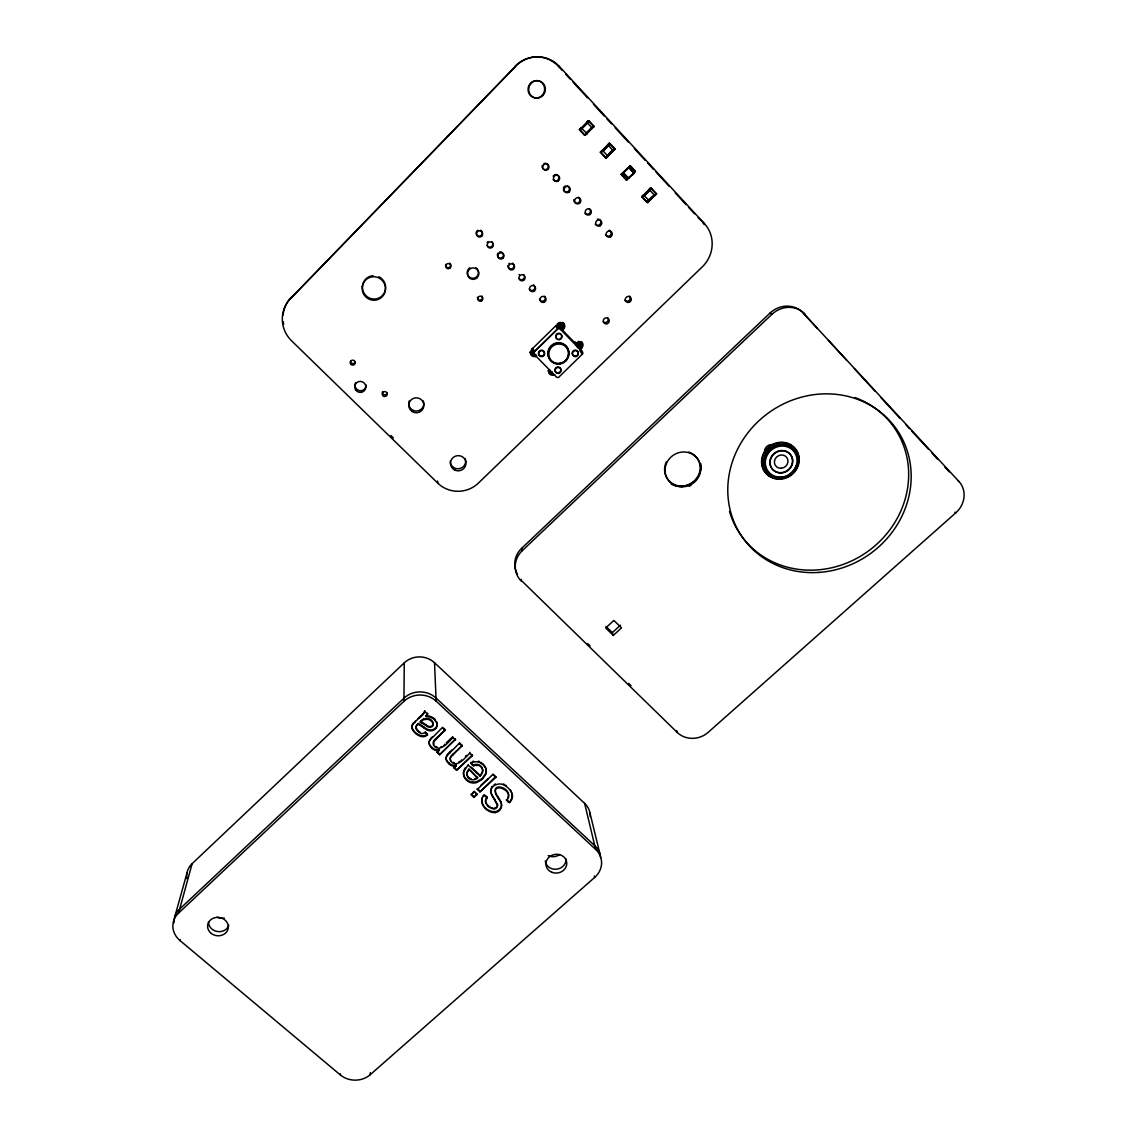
<?xml version="1.0" encoding="UTF-8"?>
<svg xmlns="http://www.w3.org/2000/svg" width="1137" height="1137" viewBox="0 0 1137 1137"><rect width="100%" height="100%" fill="white"/><g stroke="black" fill="none" stroke-linecap="round" stroke-linejoin="round"><path stroke-width="1.5" d="M584.631 803.376L595.66 849.424A22.015 19.755 -9.6 0 1 594.665 877.437L370.207 1074.707A21.162 18.263 0.7 0 1 340.375 1074.962L180.001 940.541A21.944 19.343 8.2 0 1 178.566 913.11L403.933 701.316L404.26 662.857A21.333 19.983 -1.3 0 1 434.519 662.743L584.631 803.376A20.722 18.775 -9.8 0 1 590.245 816.693M577.312 342.578C575.123 344.838 580.282 351.873 581.789 348.007C579.003 347.226 583.608 342.564 579.6 344.34M581.789 347.865L577.98 343.374L578.591 341.327L581.405 344.241M370.207 1074.707L370.292 1072.688M432.6 725.235L433.211 723.018A6.552 6.083 -1.9 0 0 424.556 718.797M340.375 1074.962L340.446 1073.811M559.745 324.443C569.779 333.596 556.959 326.49 560.427 322.496M580.14 345.435L579.515 347.524L582.343 351.859A1.819 1.762 -43.9 0 1 582.258 354.389L580.112 350.878M563.256 325.466L562.573 327.428L559.731 324.571M578.96 345.037L577.866 346.43M550.99 373.675L548.19 370.69C551.459 369.184 551.999 377.669 554.728 374.599M531.235 351.035L534.177 353.962M180.001 940.541L180.214 939.773M178.566 913.11L192.125 863.665L404.26 662.857M186.98 873.003L174.728 916.962M563.483 329.034C560.285 333.937 559.674 322.069 557.471 324.031M482.187 797.733C479.97 803.76 485.073 809.828 490.488 811.875A8.343 7.604 -5.8 0 0 495.064 812.458M507.685 797.819C513.057 788.396 491.042 781.147 495.888 793.583A38.317 35.062 -8.3 0 0 496.471 794.55L497.48 796.17M290.503 298.605L515.558 66.344A32.433 30.827 -79.5 0 1 559.418 66.486L704.485 223.705A31.012 29.463 -56.2 0 1 702.268 266.882L478.421 483.069A28.866 28.183 -9 0 1 437.773 483.14L291.569 340.802A30.116 29.463 47.9 0 1 290.503 298.605L515.558 66.344M491.568 787.401L490.758 790.442L491.411 794.251A9.92 9.068 -6.4 0 0 491.738 795.033L492.15 795.857A51.535 47.171 -8.8 0 0 493.955 798.814L497.565 805.536A3.837 3.496 -5.8 0 1 493.486 809.061L488.896 807.099A17.965 16.401 -6.3 0 1 487.958 806.261L485.741 802.949A5.586 5.088 -5.7 0 1 486.309 799.254L487.247 797.932L486.423 796.468M481.548 773.387L482.045 772.449A6.708 6.168 -5 0 0 482.6 770.261M482.699 796.682L483.58 795.445M491.696 787.159L492.335 786.278M465.204 767.916L463.981 770.246A9.423 8.641 -4.8 0 0 463.541 772.137A9.935 9.11 -4.9 0 0 463.498 773.089A9.267 8.499 -4.8 0 0 464.82 777.424L466.085 778.959A13.004 11.938 -5 0 0 467.293 780.01L468.586 780.877A9.48 8.698 -4.9 0 0 472.893 782.128M481.335 773.7L480.112 776.145L482.145 773.302A6.723 6.168 -5 0 0 482.685 771.113A6.353 5.841 -5.1 0 0 481.05 767.034C478.251 762.955 472.566 768.228 471.002 763.154L470.917 762.302M497.466 804.655L493.842 797.932A51.463 47.129 -8.8 0 1 492.051 794.99L491.639 794.152A9.906 9.053 -6.4 0 1 491.312 793.37C488.825 786.363 498.617 781.631 504.089 785.141C507.756 787.003 510.982 790.229 512.176 794.223C513.881 798.046 508.822 806.559 507.017 799.936C515.132 790.741 491.17 781.034 495.988 794.45A38.36 35.105 -8.3 0 0 496.571 795.431L498.361 798.245A42.836 38.942 -3.9 0 1 500.65 802.068L501.047 803.063M487.148 797.051L486.195 798.359A5.571 5.088 -5.7 0 0 485.613 802.068M423.234 713.453L422.879 713.837A43.121 40.278 1 0 1 421.614 715.145L421.301 715.457M484.22 794.749C479.075 800.349 483.538 808.848 490.388 810.979A8.329 7.604 -5.8 0 0 494.965 811.548M581.433 128.225L586.791 122.81M582.158 128.453L587.545 123.023M586.024 133.143L591.382 127.742M586.763 133.413L592.15 127.984M602.383 150.752L607.741 145.38M602.866 150.724L600.265 152.173L602.056 150.397L602.994 150.894M603.193 151.079L608.565 145.692M609.062 153.495L612.274 150.283M608.196 154.76L612.473 150.468M607.257 155.996L605.481 157.773L606.305 158.142L608.082 156.352M607.755 155.996L613.127 150.61M621.214 174.288L630.182 165.874L621.243 174.288L626.586 180.172L621.413 174.615M622.124 174.757L623.289 173.591L627.368 178.097M634.162 173.378L628.775 167.281L634.162 173.378L628.136 178.623L622.977 173.051L630.253 166.67L629.614 165.959M623.616 173.748L622.451 174.913L621.47 174.06M629.429 167.978L630.623 166.826L629.983 166.13M627.496 177.926L626.359 179.106M633.295 172.156L634.474 170.991L635.142 171.701M628.96 177.301L626.373 179.831L635.384 171.474L629.813 165.718M559.503 327.513L560.612 326.063M643.727 195.237L649.071 189.964M644.381 195.393L642.59 197.17L641.623 196.644L643.4 194.882L649.383 200.766M644.508 195.564L649.881 190.263L654.756 195.479M652.666 196.019L648.388 200.24L649.511 200.936L647.735 202.699L646.74 202.144L648.516 200.396M649.184 200.581L654.557 195.28M509.404 802.793L511.892 797.89L512.247 794.322M532.741 348.391L534.291 351.873A1.805 1.762 -43 0 0 534.234 354.403L532.684 350.878A1.791 1.748 -43.9 0 1 532.741 348.391L555.766 325.807A1.805 1.748 -49.2 0 1 558.281 325.807L560.584 328.181M534.433 350.836L533.182 352.072L531.306 350.153M534.248 351.774L557.571 328.934M534.291 351.873L557.627 329.019A1.819 1.777 -48.5 0 1 560.157 329.019L582.343 351.859M532.429 353.749C534.02 353.749 533.921 349.585 531.334 351.077M579.017 343.431L577.752 344.667L578.321 345.577L580.097 345.321M582.201 354.289L558.949 377.015A1.805 1.748 -38.8 0 1 556.434 377.015L534.191 354.303M533.608 352.882L536.565 355.725L535.328 356.663M420.946 715.798L420.193 716.523M517.363 574.171A22.612 21.546 -14.7 0 1 521.613 548.361L770.005 313.087A24.332 22.726 -46.6 0 1 803.262 313.087L958.96 481.491A23.664 21.333 -36.9 0 1 955.734 512.886L708.152 732.356A22.115 20.182 -18.7 0 1 677.297 732.498L521.386 580.51M521.599 581.462A22.726 21.646 -14.7 0 1 522.181 550.734L771.881 314.338A24.46 22.839 -46.5 0 1 805.309 314.352M419.78 716.921L414.465 722.706A20.338 18.817 -2.1 0 0 413.086 724.17L412.93 723.573M418.899 718.556L421.628 715.94A43.178 40.321 1 0 0 422.907 714.633L423.248 714.249A6.822 6.353 -1.2 0 0 423.604 713.794A8.599 8.002 -1.1 0 0 424.726 711.506L424.712 710.71M443.629 728.22L445.306 729.769L435.613 738.78C433.524 740.244 432.33 743.086 433.709 745.417C439.45 753.66 449.612 741.125 452.867 737.529L452.81 736.719M445.306 729.769L434.021 741.324L433.765 744.721M417.762 718.811L418.658 717.973M458.978 743.555L459.59 742.987L462.262 745.46L450.948 756.119L450.11 758.18L450.806 760.454M551.985 371.614L550.791 372.467M420.32 722.322L421.287 720.602L420.32 722.322L421.429 722.819M432.586 736.605L431.975 738.027A20.565 18.959 -3.2 0 0 430.525 739.562M462.262 745.46L452.625 755.252C450.735 756.617 449.172 759.345 450.948 761.435C457.088 768.939 466.227 756.389 469.794 753.191L469.723 752.353M432.842 737.217L442.62 727.282M452.242 749.78L448.93 752.85A20.466 18.817 -4.3 0 0 447.481 754.371M459.59 742.987L448.987 753.689A20.494 18.832 -4.3 0 0 447.523 755.21M444.638 744.266L444.141 745.602M446.272 742.759L452.27 737.217M437.176 752.538L439.408 749.61L437.176 752.538L439.593 754.755L455.496 739.192L439.593 754.755M461.551 759.871L461.068 761.207M465.36 756.361L466.454 755.366M454.118 768.1L456.321 765.173L454.118 768.1L456.52 770.303L472.452 755.664L471.883 754.357M456.52 770.303L472.381 754.826M613.326 635.398L605.708 627.951L613.881 620.432L621.498 627.894L613.326 635.398L612.331 632.641L620.461 625.179M475.195 792.077L477.028 794.564L473.944 797.378L471.301 794.962L473.276 792.205M480.923 785.226L488.27 778.532M471.301 794.962L474.314 791.267M494.041 774.865L495.903 777.353L479.97 791.878L477.341 789.448L493.174 774.055M473.944 797.378L476.943 793.683M479.97 791.878L495.803 776.5M429.573 729.883A9.352 8.684 -2.2 0 1 426.745 728.902A19.812 18.419 -2.7 0 1 425.181 727.936L423.945 727.069A45.466 41.856 0.2 0 0 419.056 723.871L418.189 723.502L416.028 726.159A2.615 2.43 -1.3 0 0 415.9 727.012A4.377 4.065 -1.4 0 0 416.17 728.149L416.654 729.073M418.189 723.502L416.028 726.969A2.629 2.43 -1.3 0 0 415.915 727.822A4.377 4.065 -1.4 0 0 416.185 728.959L417.833 731.276A11.839 10.986 -1.9 0 0 419.468 732.626L421.173 733.408A3.596 3.326 -1.6 0 0 422.609 733.479L424.499 732.924A10.574 9.807 -1.4 0 0 425.281 732.526L425.266 731.716M468.359 764.519L464.052 771.099A9.437 8.655 -4.8 0 0 463.612 772.989A9.949 9.124 -4.9 0 0 463.569 773.942A9.267 8.513 -4.8 0 0 464.891 778.291L466.156 779.811A13.019 11.953 -5 0 0 467.364 780.877L468.657 781.744A9.494 8.712 -4.9 0 0 472.978 782.995A10.091 9.267 -4.9 0 0 474.015 783.009A9.636 8.84 -4.9 0 0 476.659 782.554L481.278 780.039A20.452 18.803 -4.6 0 0 482.756 778.731L485.869 774.169A9.352 8.584 -5.1 0 0 485.371 767.688L483.467 765.187A15.278 14.014 -4.8 0 0 482.358 764.192L480.951 763.197M467.776 776.301A5.841 5.358 -4.8 0 1 466.881 773.132L466.923 772.819A5.273 4.846 -4.8 0 1 467.406 771.284A10.446 9.579 -5 0 1 468.941 769.138L477.099 777.594A6.524 5.983 -4.8 0 1 474.797 778.76M477.654 777.182L477.185 778.461A6.538 5.998 -4.8 0 1 468.33 778.021M459.888 761.321L458.822 762.06M494.069 784.715L495.362 783.99M431.676 726.06L430.34 726.515M427.114 733.962C424.03 738.695 414.806 733.99 412.617 728.916A6.381 5.912 -1.3 0 1 411.864 725.903M427.54 734.474C423.788 739.817 415.019 734.729 412.617 729.727M441.909 746.483L440.559 747.151M424.087 718.612L423.731 718.783A12.024 11.143 -2.1 0 0 421.315 720.616M424.101 719.408L423.746 719.579A12.038 11.157 -2.2 0 0 421.33 721.427M473.404 766.011C474.186 763.439 479.26 764.021 480.951 766.196A6.353 5.827 -5.1 0 1 482.614 770.261M558.75 322.78L560.385 322.439L563.241 325.509M561.579 325.694L563.227 325.367M439.408 749.61L437.29 749.78A7.618 7.035 -2.6 0 1 434.377 749.141L432.159 747.762M439.45 750.448L437.333 750.619A7.618 7.035 -2.6 0 1 434.405 749.965L432.188 748.601M456.321 765.173L454.217 765.343A7.589 6.978 -3.7 0 1 451.304 764.704L449.115 763.339M456.378 766.025L454.26 766.196A7.589 6.993 -3.7 0 1 451.346 765.556L449.158 764.192M532.898 355.213L534.461 354.986L535.2 356.648L531.604 352.086L534.475 355L531.548 352.072L530.069 352.314L532.869 355.213L529.998 352.157M575.549 342.692L574.952 341.782M514.976 66.372A32.262 30.671 -79.6 0 1 558.594 66.5L559.418 66.486M492.861 808.208L491.482 807.867M429.132 726.458L427.924 726.003M437.304 747.251L435.542 746.455M454.231 762.828L452.952 762.316M581.291 128.04L586.962 133.597L586.209 133.342L592.292 128.154L587.403 122.853M586.351 133.512L587.104 133.768L584.574 135.303M607.599 145.209L608.38 145.508M614.392 148.848L615.259 149.174L612.616 150.638M420.306 721.526L421.415 722.009A37.052 34.167 -0.3 0 1 425.721 724.667C426.588 728.121 433.709 728.405 433.24 723.828M503.321 783.99L504.302 784.416M630.339 165.718L635.171 171.147M634.105 170.834L635.356 171.46M418.203 724.297L419.041 724.71A45.523 41.898 0.2 0 1 423.93 727.922L425.195 728.746A19.841 18.434 -2.7 0 0 426.759 729.727M648.943 189.794L649.881 190.263M655.651 193.361L656.674 193.873L654.884 195.635L653.86 195.123M626.97 179.774L625.961 178.907M653.732 194.967L654.685 195.45M698.118 217.679L704.485 223.705M420.122 732.185L419.468 731.802A11.825 10.972 -1.9 0 1 417.833 730.466L416.81 729.3M490.615 807.469L488.796 806.204A17.95 16.387 -6.3 0 1 487.858 805.366L486.266 803.418M427.043 725.491L425.977 724.809M480.866 762.358L481.576 762.813M505.567 785.141L506.477 785.781M770.005 313.087L771.881 314.338M957.937 480.724L958.96 481.491M506.576 799.808L509.291 801.912M484.959 795.317L486.053 796.184M484.319 795.616L487.247 797.932M954.881 512.19L955.734 512.886M471.23 794.081L473.859 796.497M437.148 751.699L439.564 753.916M454.061 767.248L456.449 769.451M479.885 790.997L477.256 788.581L477.341 789.448M474.385 792.134L477.028 794.564M471.272 767.219L477.838 773.274M478.563 773.942L480.027 775.278M468.43 765.372L480.112 776.145M468.927 769.138L477.739 778.035M424.741 711.506L427.569 714.121A8.272 7.689 -1.4 0 1 426.119 716.452A13.246 12.265 -1.8 0 1 435.158 720.176M442.663 728.092L445.349 730.579M452.867 737.529L455.553 740.016M459.661 743.811L462.333 746.284M469.794 753.191L472.452 755.664M493.273 774.922L495.903 777.353M403.933 701.316A22.712 21.106 -1.4 0 1 436.153 701.174L595.66 849.424M587.63 643.57L590.075 645.93M628.647 683.365L631.035 685.682M390.844 435.471L393.374 437.944M606.021 626.473L612.331 632.641M548.261 370.861L551.09 373.732L552.696 373.561L553.534 375.324M577.212 342.422L580.808 346.145M577.98 343.374L580.808 346.273M557.841 324.144L559.717 326.077M557.386 324.002L560.299 326.944M575.493 342.663L578.406 345.591M562.73 330.384L580.197 348.377A1.791 1.734 -44.6 0 1 580.211 350.779M468.472 777.893L468.259 777.651A5.841 5.358 -4.8 0 1 466.952 773.999L466.994 773.672A5.287 4.846 -4.8 0 1 467.478 772.137A10.46 9.593 -5 0 1 469.012 770.005M603.051 150.923L607.954 156.181M623.744 172.995L628.932 178.58M623.104 173.734L626.984 177.898M621.598 174.458L626.771 180.03M584.375 135.118L579.458 129.831L588.397 120.82L593.301 126.122M605.282 157.588L600.407 152.344L609.333 143.404L614.207 148.663M646.541 201.945L641.751 196.8L650.662 188.003L655.452 193.176M629.614 167.835L633.48 172.014M608.437 145.522L613.326 150.809M558.594 66.5L562.204 70.423M565.814 74.331L570.618 79.533M573.034 82.148L587.459 97.782M593.471 104.306L604.301 116.031M606.703 118.632L611.521 123.848M615.131 127.756L628.349 142.097M634.375 148.606L645.191 160.345M647.593 162.946L653.619 169.47M656.021 172.071L669.252 186.411M675.264 192.92L686.094 204.646M688.496 207.261L694.508 213.77M803.262 313.087L817.489 328.579M828.39 340.418L846.781 360.429M854.328 368.63L875.035 391.156M881.033 397.666L900.063 418.373M905.976 424.797L909.515 428.649M911.874 431.207L928.318 449.101M931.814 452.91L937.655 459.249M944.634 466.838L949.267 471.883M434.974 720.346L436.665 722.805A6.225 5.77 -2.2 0 1 437.105 724.667A6.069 5.628 -2.2 0 1 435.698 728.561M471.23 762.657L473.319 765.158M426.119 732.754L426.972 733.791M425.281 732.526L427.569 735.298M510.328 789.76L512.19 793.996M497.736 796.554L498.361 798.245M485.03 766.423L483.367 764.348A15.25 13.999 -4.8 0 0 482.614 763.638M558.281 325.807L560.157 329.019M555.766 325.807L557.627 329.019M436.324 721.384L436.622 721.995A6.225 5.77 -2.2 0 1 437.077 723.857A6.055 5.614 -2.2 0 1 435.67 727.751A6.367 5.912 -2.2 0 1 429.559 729.926M486.11 803.148L485.655 802.068M500.848 801.955L500.507 801.187A42.794 38.914 -3.9 0 0 498.233 797.378M676.487 730.508L677.297 732.498M589.932 812.827L600.35 855.578M521.613 548.361L522.181 550.734M594.338 875.987L594.665 877.437M521.116 579.245L521.314 580.197M506.391 799.666L506.505 800.562M494.766 799.311L494.879 800.206M437.631 481.05L437.773 483.14M452.569 754.414L452.625 755.252M449.783 752.04L449.84 752.879M434.519 662.743L436.153 701.174M435.613 738.78L435.642 739.59M427.54 713.325L427.569 714.121M426.133 716.466L426.119 715.67A13.232 12.251 -1.8 0 1 435.13 719.366M423.945 727.069L423.959 727.879M415.275 721.128L415.289 721.924M764.675 453.009A6.779 6.325 -36.9 0 1 773.515 444.851M765.897 468.131A16.202 15.094 -36.4 0 1 769.209 450.167A16.202 15.094 -36.4 0 1 787.458 446.329M784.601 476.758A17.382 16.174 -36.4 0 1 764.078 465.971A17.382 16.174 -36.4 0 1 776.557 445.093A17.382 16.174 -36.4 0 1 797.051 455.923M796.895 464.365A17.382 16.174 -36.4 0 1 789.206 474.626M854.825 397.495A93.646 86.455 -35.8 0 1 876.883 544.097A93.646 86.455 -35.8 0 1 729.499 511.408M690.998 485.371A19.841 18.789 -32.8 0 1 689.249 486.195M700.776 463.541A19.784 18.732 -32.8 0 1 692.291 482.728A19.784 18.732 -32.8 0 1 671.299 484.092M688.624 452.071A18.093 17.126 -32.8 0 1 698.871 474.484A18.093 17.126 -32.8 0 1 675.094 484.902A18.093 17.126 -32.8 0 1 666.381 461.835M283.653 324.002A29.96 29.32 48.2 0 1 283.255 321.814M283.085 315.162A29.96 29.32 48.2 0 1 291.129 297.411M702.922 222.895A30.841 29.306 -56.4 0 1 704.357 224.572M465.26 458.595A7.76 7.575 -9.1 0 1 459.305 468.7A7.76 7.575 -9.1 0 1 450.224 461.267M553.79 374.613A3.255 3.169 -39.3 0 1 549.725 369.809M551.985 373.476A3.24 3.155 -39.6 0 1 548.645 372.097M536.394 355.227A3.269 3.198 -43 0 1 530.922 354.744A3.269 3.198 -43 0 1 533.921 350.054M534.887 354.531A3.255 3.184 -43.3 0 1 530.467 353.564M531.519 349.13A3.255 3.184 -43.3 0 1 532.812 348.647M423.348 400.963A7.561 7.462 2.6 0 1 416.284 411.04A7.561 7.462 2.6 0 1 409.192 400.977M581.575 341.612A3.269 3.169 -45.7 0 1 579.415 346.714A3.269 3.169 -45.7 0 1 575.876 342.635M607.698 317.777A3.041 2.942 -49.5 0 1 603.207 321.842M558.921 328.11A3.297 3.212 -49.3 0 1 560.086 323.292A3.297 3.212 -49.3 0 1 564.648 325.011A3.297 3.212 -49.3 0 1 562.175 329.346M562.957 322.368A3.283 3.198 -49.6 0 1 562.246 327.683M560.015 327.996A3.283 3.198 -49.6 0 1 557.869 323.476M629.344 296.117A3.07 2.956 -52.1 0 1 629.102 300.481A3.07 2.956 -52.1 0 1 624.81 300.239M544.623 296.231A3.056 2.985 -56.4 0 1 543.784 300.822A3.056 2.985 -56.4 0 1 539.478 299.273M533.409 284.804A3.056 2.999 -59.7 0 1 533.992 289.622A3.056 2.999 -59.7 0 1 529.245 288.926M523.631 274.529A3.07 2.999 -63.3 0 1 523.39 278.991A3.07 2.999 -63.3 0 1 519.012 278.522M519.069 274.856A3.07 2.999 -63.3 0 1 519.367 274.529M609.105 230.257A3.127 3.013 -61.5 0 1 610.441 235.188A3.127 3.013 -61.5 0 1 605.424 234.719M597.422 219.143A3.141 3.013 -63.5 0 1 600.691 221.289A3.141 3.013 -63.5 0 1 599.071 224.998A3.141 3.013 -63.5 0 1 595.262 224.088M589.236 208.682A3.141 3.027 -65.7 0 1 589.506 213.315A3.141 3.027 -65.7 0 1 584.972 213.216M387.291 392.89A2.473 2.445 17.2 0 1 384.278 394.752A2.473 2.445 17.2 0 1 382.487 391.682M366.071 384.889A5.557 5.486 25.7 0 1 359.42 390.645A5.557 5.486 25.7 0 1 355.639 382.643M355.298 362.149A2.501 2.473 34.9 0 1 350.523 360.941M482.045 296.146A2.544 2.516 -65.8 0 1 480.51 299.969A2.544 2.516 -65.8 0 1 477.412 297.325M475.948 267.749A5.728 5.642 -74.3 0 1 477.085 276.305A5.728 5.642 -74.3 0 1 468.543 276.305A5.728 5.642 -74.3 0 1 469.837 267.735M449.811 263.173A2.572 2.53 -83.6 0 1 450.266 266.499A2.572 2.53 -83.6 0 1 447.083 267.451A2.572 2.53 -83.6 0 1 445.718 264.395M378.749 276.717A11.725 11.569 65.7 0 1 382.302 295.634A11.725 11.569 65.7 0 1 363.527 292.209A11.725 11.569 65.7 0 1 373.092 275.68M512.46 263.159A3.084 3.013 -67.1 0 1 513.753 266.996A3.084 3.013 -67.1 0 1 510.129 268.815A3.084 3.013 -67.1 0 1 507.983 265.418M508.864 263.685A3.084 3.013 -67.1 0 1 509.376 263.272M499.612 252.016A3.084 3.027 -71 0 1 501.914 252.272M502.739 252.954A3.084 3.027 -71 0 1 502.483 257.204A3.084 3.027 -71 0 1 498.304 257.204A3.084 3.027 -71 0 1 498.162 252.954M491.696 241.57A3.098 3.027 -74.8 0 1 491.795 246.388A3.098 3.027 -74.8 0 1 487.162 245.521M487.19 242.565A3.098 3.027 -74.8 0 1 488.043 241.57M480.496 230.242A3.113 3.041 -78.4 0 1 481.591 234.989A3.113 3.041 -78.4 0 1 476.801 234.989A3.113 3.041 -78.4 0 1 477.966 230.242M578.207 197.227A3.155 3.041 -67.8 0 1 579.728 201.107A3.155 3.041 -67.8 0 1 576.061 203.125A3.155 3.041 -67.8 0 1 573.858 199.629M567.292 185.9A3.169 3.056 -70 0 1 568.457 191.158A3.169 3.056 -70 0 1 563.383 189.808M563.369 188.259A3.169 3.056 -70 0 1 565.558 185.9M554.373 174.942A3.184 3.056 -72.1 0 1 558.48 176.15A3.184 3.056 -72.1 0 1 557.315 180.442A3.184 3.056 -72.1 0 1 553.165 179.433M553.122 176.207A3.184 3.056 -72.1 0 1 553.506 175.652M543.955 163.586A3.184 3.07 -74.2 0 1 547.835 164.837A3.184 3.07 -74.2 0 1 547.025 168.987A3.184 3.07 -74.2 0 1 542.946 168.731M542.349 167.807A3.184 3.07 -74.2 0 1 542.321 165.362M574.839 356.094A3.013 2.942 -43.9 0 1 572.167 352.982A3.013 2.942 -43.9 0 1 575.294 350.153A3.013 2.942 -43.9 0 1 578.122 353.124M577.909 354.161A3.013 2.942 -43.9 0 1 575.905 355.98M557.798 339.11A3.027 2.956 -47.2 0 1 556.235 334.619A3.027 2.956 -47.2 0 1 561.024 334.278A3.027 2.956 -47.2 0 1 559.887 338.954M600.62 857.596A21.916 19.67 -9.6 0 0 594.765 845.672L436.025 698.033A22.612 21.006 -1.4 0 0 403.962 698.175L179.674 909.088A21.83 19.272 8.2 0 0 174.004 922.832M228.821 925.234A10.361 9.153 7.3 0 1 217.139 931.501A10.361 9.153 7.3 0 1 208.54 921.652M565.999 858.876A10.404 9.352 -8.5 0 1 556.462 869.208A10.404 9.352 -8.5 0 1 545.291 860.936M501.062 802.139A7.902 7.206 -5.8 0 1 495.021 811.861M497.58 804.655A3.823 3.496 -5.8 0 1 496.372 807.185M495.419 807.796A3.823 3.496 -5.8 0 1 494.112 808.151M501.161 803.02A7.916 7.206 -5.8 0 1 495.135 812.756M472.452 761.577A9.537 8.755 -5 0 1 473.617 761.221M478.307 761.179A9.537 8.755 -5 0 1 479.459 761.506M485.272 766.85A9.352 8.584 -5.1 0 1 485.783 773.302L482.671 777.864A20.438 18.789 -4.6 0 1 481.193 779.172L476.574 781.688A9.622 8.826 -4.9 0 1 473.944 782.142A10.077 9.252 -4.9 0 1 472.893 782.128M471.173 778.774A6.524 5.983 -4.8 0 1 468.259 777.154M470.988 763.14A9.551 8.769 -5 0 1 481.05 763.041M449.286 763.112A7.888 7.263 -3.7 0 1 445.974 757.896M446.258 756.702A7.419 6.836 -3.7 0 1 447.324 754.613M449.342 763.95A7.902 7.277 -3.7 0 1 445.988 758.052M446.187 758.038A7.433 6.836 -3.7 0 1 447.381 755.451M432.344 747.535A7.916 7.319 -2.6 0 1 428.976 741.935M429.203 741.423A7.447 6.879 -2.6 0 1 429.928 739.618M430.497 738.737A20.537 18.945 -3.2 0 1 431.776 737.401M432.373 748.359A7.931 7.319 -2.6 0 1 428.99 742.418M429.189 742.404A7.462 6.893 -2.6 0 1 430.383 739.803M427.512 713.482A8.257 7.689 -1.4 0 1 426.105 715.656M412.191 724.98A6.14 5.685 -1.3 0 1 412.845 723.743M413.285 723.132A20.31 18.789 -2.1 0 1 413.797 722.578M424.542 711.208A8.584 7.987 -1.1 0 1 423.589 712.998M435.67 728.547A6.381 5.912 -2.2 0 1 429.587 730.736A9.366 8.684 -2.2 0 1 426.773 729.712M412.674 729.698A6.381 5.912 -1.3 0 1 411.864 726.714M411.935 726.714A6.154 5.699 -1.3 0 1 412.958 724.397M421.457 722.791A37.109 34.209 -0.3 0 1 425.735 725.477M424.57 719.607A6.566 6.083 -1.9 0 1 433.069 723.857M559.688 854.541A10.247 9.238 -8.6 0 1 548.176 855.592M224.302 918.071A10.19 9.039 7.4 0 1 217.252 917.175M186.937 878.702A20.651 18.405 8.6 0 1 192.125 863.665M581.106 127.856L579.316 129.661L581.831 128.097L581.106 127.856M588.255 120.636L586.465 122.441L589.009 120.849L588.255 120.636M589.193 121.034L580.225 130.101L585.171 135.402L594.139 126.363L589.193 121.034M593.5 126.306L591.709 128.111L594.281 126.534L593.5 126.306M609.19 143.234L607.4 145.024L610.029 143.532L609.19 143.234M610.228 143.731L601.26 152.713L606.163 157.972L615.117 149.004L610.228 143.731M650.535 187.847L648.744 189.609L649.753 190.092L651.544 188.33L650.535 187.847M651.743 188.529L642.789 197.355L647.607 202.528L656.546 193.716L651.743 188.529M781.332 477.071A16.245 15.122 -36.4 0 0 794.848 452.796A16.245 15.122 -36.4 0 0 767.376 454.885A16.245 15.122 -36.4 0 0 781.332 477.071M781.29 472.665A11.612 10.801 -36.4 0 0 790.94 455.326A11.612 10.801 -36.4 0 0 771.312 456.832A11.612 10.801 -36.4 0 0 781.29 472.665M781.332 478.165A17.41 16.202 -36.4 0 0 795.829 452.171A17.41 16.202 -36.4 0 0 766.395 454.402A17.41 16.202 -36.4 0 0 781.332 478.165M781.545 472.935A11.612 10.816 -36.4 0 0 791.196 455.582A11.612 10.816 -36.4 0 0 771.554 457.088A11.612 10.816 -36.4 0 0 781.545 472.935M780.735 479.146A19.116 17.794 -36.4 0 0 796.653 450.593A19.116 17.794 -36.4 0 0 764.32 453.038A19.116 17.794 -36.4 0 0 780.735 479.146M780.366 478.734A19.102 17.78 -36.4 0 0 796.27 450.209A19.102 17.78 -36.4 0 0 763.965 452.654A19.102 17.78 -36.4 0 0 780.366 478.734M781.261 468.259A6.964 6.481 -36.4 0 0 787.031 457.856A6.964 6.481 -36.4 0 0 775.263 458.765A6.964 6.481 -36.4 0 0 781.261 468.259M818.512 572.437A94.115 86.853 -35.7 0 0 899.381 433.567A94.115 86.853 -35.7 0 0 740.542 443.714A94.115 86.853 -35.7 0 0 818.512 572.437M681.674 486.863A18.121 17.154 -32.7 0 0 698.928 460.982A18.121 17.154 -32.7 0 0 668.087 460.428A18.121 17.154 -32.7 0 0 681.674 486.863M455.283 470.292A7.788 7.604 -9 0 0 465.943 462.148A7.788 7.604 -9 0 0 453.464 457.245A7.788 7.604 -9 0 0 455.283 470.292M412.063 411.495A7.589 7.504 2.5 0 0 423.888 405.824A7.589 7.504 2.5 0 0 412.987 398.547A7.589 7.504 2.5 0 0 412.063 411.495M580.566 348.093A3.283 3.198 -45.4 0 0 582.172 342.678A3.283 3.198 -45.4 0 0 576.715 344.127A3.283 3.198 -45.4 0 0 580.566 348.093M607.144 323.718A3.056 2.956 -49.3 0 0 608.309 318.587A3.056 2.956 -49.3 0 0 603.335 320.293A3.056 2.956 -49.3 0 0 607.144 323.718M629.173 302.328A3.084 2.97 -51.9 0 0 630.353 297.155A3.084 2.97 -51.9 0 0 625.364 298.875A3.084 2.97 -51.9 0 0 629.173 302.328M544.14 302.215A3.07 2.999 -56 0 0 544.879 296.97A3.07 2.999 -56 0 0 540.018 299.045A3.07 2.999 -56 0 0 544.14 302.215M533.878 291.328A3.07 3.013 -59.4 0 0 534.248 286.041A3.07 3.013 -59.4 0 0 529.529 288.471A3.07 3.013 -59.4 0 0 533.878 291.328M523.574 280.398A3.084 3.013 -63 0 0 523.546 275.083A3.084 3.013 -63 0 0 519.012 277.84A3.084 3.013 -63 0 0 523.574 280.398M610.697 236.766A3.141 3.027 -61.3 0 0 610.754 231.365A3.141 3.027 -61.3 0 0 606.149 234.165A3.141 3.027 -61.3 0 0 610.697 236.766M600.265 225.709A3.155 3.041 -63.4 0 0 600.322 220.294A3.155 3.041 -63.4 0 0 595.703 223.108A3.155 3.041 -63.4 0 0 600.265 225.709M589.989 214.495A3.169 3.041 -65.5 0 0 589.648 209.066A3.169 3.041 -65.5 0 0 585.228 212.221A3.169 3.041 -65.5 0 0 589.989 214.495M382.828 395.605A2.487 2.459 16.8 0 0 387.077 394.894A2.487 2.459 16.8 0 0 384.306 391.611A2.487 2.459 16.8 0 0 382.828 395.605M355.554 389.778A5.586 5.5 25.3 0 0 365.204 389.55A5.586 5.5 25.3 0 0 360.088 381.378A5.586 5.5 25.3 0 0 355.554 389.778M350.438 363.613A2.516 2.487 34.4 0 0 354.758 364.124A2.516 2.487 34.4 0 0 352.996 360.159A2.516 2.487 34.4 0 0 350.438 363.613M481.733 300.779A2.558 2.53 -65.3 0 0 481.363 296.387A2.558 2.53 -65.3 0 0 477.767 298.946A2.558 2.53 -65.3 0 0 481.733 300.779M477.071 277.798A5.756 5.671 -74 0 0 474.84 268.105A5.756 5.671 -74 0 0 467.648 274.969A5.756 5.671 -74 0 0 477.071 277.798M450.337 267.735A2.587 2.544 -83.4 0 0 448.717 263.585A2.587 2.544 -83.4 0 0 445.974 267.096A2.587 2.544 -83.4 0 0 450.337 267.735M362.333 286.524A11.796 11.626 65.3 0 0 378.024 299.514A11.796 11.626 65.3 0 0 381.179 279.432A11.796 11.626 65.3 0 0 362.333 286.524M513.228 269.398A3.098 3.027 -66.8 0 0 512.815 264.082A3.098 3.027 -66.8 0 0 508.466 267.167A3.098 3.027 -66.8 0 0 513.228 269.398M502.81 258.341A3.098 3.041 -70.8 0 0 502.014 253.039A3.098 3.041 -70.8 0 0 497.892 256.45A3.098 3.041 -70.8 0 0 502.81 258.341M492.349 247.212A3.113 3.041 -74.6 0 0 491.17 241.982A3.113 3.041 -74.6 0 0 487.29 245.691A3.113 3.041 -74.6 0 0 492.349 247.212M481.832 236.041A3.127 3.056 -78.3 0 0 480.269 230.882A3.127 3.056 -78.3 0 0 476.659 234.876A3.127 3.056 -78.3 0 0 481.832 236.041M579.472 203.338A3.169 3.056 -67.6 0 0 579.117 197.895A3.169 3.056 -67.6 0 0 574.697 201.064A3.169 3.056 -67.6 0 0 579.472 203.338M569.083 192.011A3.184 3.07 -69.8 0 0 568.344 186.596A3.184 3.07 -69.8 0 0 564.137 190.078A3.184 3.07 -69.8 0 0 569.083 192.011M558.48 180.769A3.198 3.07 -72 0 0 557.727 175.325A3.198 3.07 -72 0 0 553.52 178.822A3.198 3.07 -72 0 0 558.48 180.769M547.991 169.314A3.212 3.084 -74.1 0 0 546.84 163.927A3.212 3.084 -74.1 0 0 542.889 167.75A3.212 3.084 -74.1 0 0 547.991 169.314M543.088 95.295A8.755 8.329 -79.5 0 0 538.981 80.855A8.755 8.329 -79.5 0 0 529.032 92.026A8.755 8.329 -79.5 0 0 543.088 95.295M542.363 95.167A8.712 8.286 -79.6 0 0 538.27 80.798A8.712 8.286 -79.6 0 0 528.392 91.912A8.712 8.286 -79.6 0 0 542.363 95.167M558.153 372.851A2.999 2.928 -40 0 0 560.299 368.146A2.999 2.928 -40 0 0 555.169 368.743A2.999 2.928 -40 0 0 558.153 372.851M558.409 373.377A3.013 2.928 -39.9 0 0 560.555 368.658A3.013 2.928 -39.9 0 0 555.424 369.269A3.013 2.928 -39.9 0 0 558.409 373.377M575.905 356.549A3.027 2.942 -43.8 0 0 577.738 351.674A3.027 2.942 -43.8 0 0 572.636 352.641A3.027 2.942 -43.8 0 0 575.905 356.549M559.987 363.343A10.56 10.29 -43.6 0 0 566.354 346.302A10.56 10.29 -43.6 0 0 548.517 349.684A10.56 10.29 -43.6 0 0 559.987 363.343M560.299 363.954A10.574 10.318 -43.5 0 0 566.681 346.87A10.574 10.318 -43.5 0 0 548.816 350.267A10.574 10.318 -43.5 0 0 560.299 363.954M541.923 356.052A3.013 2.942 -43.2 0 0 543.728 351.177A3.013 2.942 -43.2 0 0 538.64 352.157A3.013 2.942 -43.2 0 0 541.923 356.052M542.164 356.549A3.013 2.956 -43.1 0 0 543.955 351.674A3.013 2.956 -43.1 0 0 538.867 352.655A3.013 2.956 -43.1 0 0 542.164 356.549M559.674 339.593A3.041 2.956 -47.1 0 0 561.138 334.576A3.041 2.956 -47.1 0 0 556.107 335.927A3.041 2.956 -47.1 0 0 559.674 339.593M560.257 363.47A9.977 9.721 -43.4 0 0 566.269 347.368A9.977 9.721 -43.4 0 0 549.427 350.566A9.977 9.721 -43.4 0 0 560.257 363.47M211.311 933.477A10.404 9.195 7.3 0 0 228.196 928.417A10.404 9.195 7.3 0 0 214.339 917.843A10.404 9.195 7.3 0 0 211.311 933.477M551.843 872.306A10.46 9.394 -8.5 0 0 566.752 862.67A10.46 9.394 -8.5 0 0 550.45 856.09A10.46 9.394 -8.5 0 0 551.843 872.306"/></g></svg>
